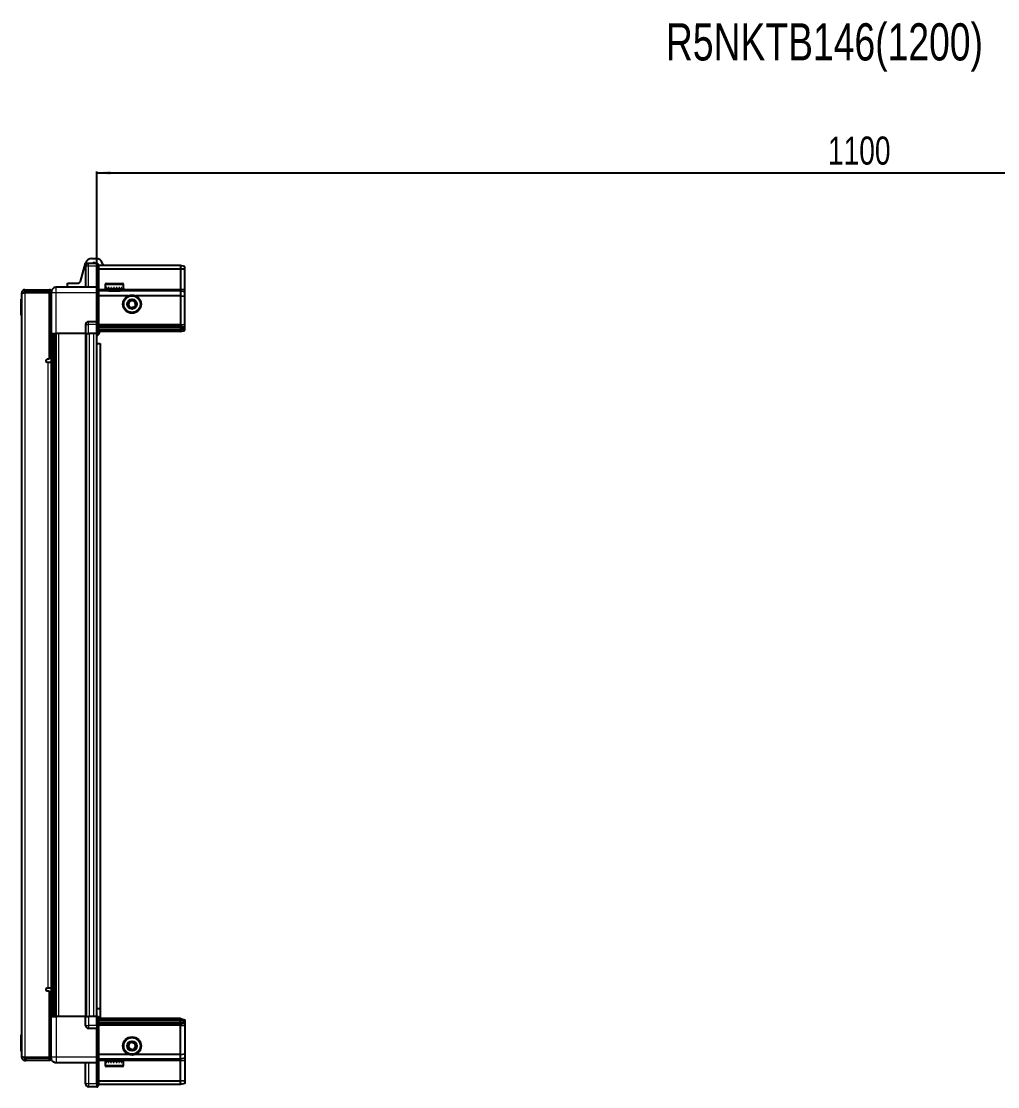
# Model space of a CAD drawing. Header units: millimetres. Extents: x 1256 to 5857, y -275 to 1912.
# Drawn here: x 3003 to 3698, y 1154 to 1912 of the extents above; entities that cross this region are included whole.
import ezdxf

# ---------------------------------------------------------------- set-up
doc = ezdxf.new("R2010")
doc.units = ezdxf.units.MM
doc.layers.add('FORMAT', color=7, linetype='Continuous')
doc.styles.add('SLDTEXTSTYLE0', font='TXT', dxfattribs={"width": 0.75})
doc.dimstyles.new('SLDDIMSTYLE0', dxfattribs={"dimtxt": 20, "dimasz": 10, "dimexe": 0, "dimexo": 0.0625, "dimgap": 5, "dimtad": 2, "dimdec": 1, "dimrnd": 1e-09, "dimzin": 12, "dimdsep": 46, "dimtxsty": 'SLDTEXTSTYLE0', "dimsah": 1, "dimcen": 0.09, "dimadec": 0, "dimazin": 3, "dimtfac": 1, "dimtofl": 0, "dimtmove": 0, "dimatfit": 3, "dimfxl": 0, "dimfrac": 2, "dimtolj": 1, "dimtzin": 12, "dimarcsym": 0})

# ---------------------------------------------------------------- blocks, each defined once
blk = doc.blocks.new('_D_5')
at = {"layer": 'FORMAT'}
for p, q in [((3056.46, 1690.11), (3056.46, 1805.6)), ((4156.46, 1690.11), (4156.46, 1805.6)), ((3056.46, 1804.6), (4156.46, 1804.6))]:
    blk.add_line(p, q, dxfattribs=at)
for points in [[(3056.46, 1804.6), (3066.46, 1803.07), (3066.46, 1806.14)], [(4156.46, 1804.6), (4146.46, 1806.14), (4146.46, 1803.07)]]:
    blk.add_solid(points, dxfattribs=at)
at = {"layer": 'FORMAT', "insert": (3576.91, 1830.39), "char_height": 20, "attachment_point": 1, "style": 'SLDTEXTSTYLE0'}
blk.add_mtext('1100', dxfattribs=at)

msp = doc.modelspace()

# ---------------------------------------------------------------- linework, layer by layer
at = {"color": 7, "linetype": 'Continuous', "lineweight": 25}
for p, q in [((3044.83, 1727.19), (3048.6, 1740.34)), ((3048.61, 1738.1), (3048.61, 1723.1)), ((3056.61, 1740.1), (3050.61, 1740.1)), ((3052.93, 1743.6), (3056.15, 1743.6)), ((3056.61, 1740.1), (3056.95, 1740.1)), ((3056.61, 1740.1), (3056.61, 1738.1)), ((3056.61, 1723.3), (3056.61, 1738.1)), ((3056.61, 1723.3), (3056.61, 1738.1)), ((3057.81, 1739.6), (3056.95, 1740.1)), ((3057.81, 1738.1), (3057.81, 1739.6)), ((3116.11, 1738.6), (3057.81, 1738.6)), ((3057.81, 1738.1), (3057.81, 1723.3)), ((3060.48, 1740.34), (3060.98, 1738.6)), ((3116.11, 1738.6), (3116.11, 1736.1)), ((3119.11, 1737.8), (3116.11, 1738.6)), ((3119.11, 1735.95), (3119.11, 1737.8)), ((3116.11, 1736.1), (3057.81, 1736.1)), ((3116.11, 1736.1), (3116.11, 1721.6)), ((3119.11, 1735.95), (3116.11, 1736.1)), ((3119.11, 1721.6), (3119.11, 1735.95)), ((3056.61, 1723.1), (3027.61, 1723.1)), ((3035.66, 1723.1), (3035.66, 1726.1)), ((3035.66, 1726.1), (3043.39, 1726.1)), ((3056.61, 1723.1), (3056.61, 1723.3)), ((3056.61, 1723.1), (3057.81, 1723.1)), ((3056.61, 1719.1), (3056.61, 1723.1)), ((3057.81, 1723.3), (3057.81, 1723.1)), ((3057.81, 1723.1), (3057.81, 1719.1)), ((3062.61, 1725), (3062.61, 1722.6)), ((3062.61, 1722.6), (3062.61, 1722.1)), ((3062.61, 1722.1), (3062.75, 1722.1)), ((3062.94, 1722.6), (3062.75, 1722.6)), ((3062.75, 1722.6), (3062.75, 1722.1)), ((3062.75, 1722.1), (3062.94, 1722.1)), ((3062.94, 1722.6), (3062.94, 1722.1)), ((3062.94, 1722.1), (3063.46, 1722.1)), ((3063.41, 1725.8), (3070.58, 1725.8)), ((3063.86, 1722.6), (3063.46, 1722.6)), ((3063.46, 1722.6), (3063.46, 1722.1)), ((3063.46, 1722.1), (3063.86, 1722.1)), ((3063.86, 1722.6), (3063.86, 1722.1)), ((3063.86, 1722.1), (3064.73, 1722.1)), ((3064.71, 1722.1), (3064.71, 1722)), ((3064.71, 1722), (3073.51, 1722)), ((3065.31, 1722.6), (3064.73, 1722.6)), ((3064.73, 1722.6), (3064.73, 1722.1)), ((3064.73, 1722.1), (3065.31, 1722.1)), ((3065.11, 1721.6), (3065.8, 1721.12)), ((3065.11, 1721.6), (3070.14, 1721.6)), ((3065.31, 1722.6), (3065.31, 1722.1)), ((3065.31, 1722.1), (3066.43, 1722.1)), ((3067.12, 1722.6), (3066.43, 1722.6)), ((3066.43, 1722.6), (3066.43, 1722.1)), ((3066.43, 1722.1), (3067.12, 1722.1)), ((3067.12, 1722.6), (3067.12, 1722.1)), ((3067.12, 1722.1), (3068.39, 1722.1)), ((3069.13, 1722.6), (3068.39, 1722.6)), ((3068.39, 1722.6), (3068.39, 1722.1)), ((3068.39, 1722.1), (3068.63, 1722.1)), ((3068.63, 1722.6), (3068.63, 1722.1)), ((3069.12, 1722.6), (3069.12, 1722.1)), ((3069.12, 1722.1), (3069.13, 1722.1)), ((3069.13, 1722.6), (3069.13, 1722.1)), ((3069.13, 1722.1), (3070.43, 1722.1)), ((3070.14, 1721.6), (3073.11, 1721.6)), ((3071.14, 1722.6), (3070.43, 1722.6)), ((3070.43, 1722.6), (3070.43, 1722.1)), ((3070.48, 1722.6), (3070.48, 1722.1)), ((3070.48, 1722.1), (3071.14, 1722.1)), ((3070.58, 1725.8), (3074.81, 1725.8)), ((3071.14, 1722.6), (3071.14, 1722.1)), ((3071.14, 1722.1), (3072.33, 1722.1)), ((3072.95, 1722.6), (3072.33, 1722.6)), ((3072.33, 1722.6), (3072.33, 1722.1)), ((3072.33, 1722.1), (3072.95, 1722.1)), ((3072.42, 1721.12), (3073.11, 1721.6)), ((3072.95, 1722.6), (3072.95, 1722.1)), ((3072.95, 1722.1), (3073.92, 1722.1)), ((3073.51, 1722), (3073.51, 1722.1)), ((3074.38, 1722.6), (3073.92, 1722.6)), ((3073.92, 1722.6), (3073.92, 1722.1)), ((3073.92, 1722.1), (3074.38, 1722.1)), ((3074.38, 1722.6), (3074.38, 1722.1)), ((3074.38, 1722.1), (3075.03, 1722.1)), ((3075.3, 1722.6), (3075.03, 1722.6)), ((3075.03, 1722.6), (3075.03, 1722.1)), ((3075.03, 1722.1), (3075.3, 1722.1)), ((3075.3, 1722.6), (3075.3, 1722.1)), ((3075.3, 1722.1), (3075.57, 1722.1)), ((3075.61, 1722.6), (3075.57, 1722.6)), ((3075.57, 1722.6), (3075.57, 1722.1)), ((3075.57, 1722.1), (3075.61, 1722.1)), ((3075.61, 1722.6), (3075.61, 1725)), ((3075.61, 1722.6), (3075.61, 1722.1)), ((3116.11, 1721.6), (3116.11, 1720.6)), ((3119.11, 1719.8), (3119.11, 1721.6)), ((3003.11, 1714.74), (3002.81, 1714.74)), ((3002.81, 1703.17), (3002.81, 1714.74)), ((3004.61, 1719.25), (3003.11, 1719.25)), ((3003.11, 1718.75), (3003.11, 1719.25)), ((3003.11, 1175.45), (3003.11, 1718.75)), ((3005.21, 1719.85), (3005.21, 1721.35)), ((3005.21, 1721.35), (3006.11, 1721.35)), ((3005.21, 1719.85), (3006.11, 1719.85)), ((3005.21, 1719.35), (3022.61, 1719.35)), ((3006.11, 1719.85), (3006.11, 1721.35)), ((3006.11, 1721.35), (3022.61, 1721.35)), ((3006.11, 1719.85), (3022.61, 1719.85)), ((3022.61, 1719.85), (3022.61, 1721.35)), ((3024.11, 1719.35), (3022.61, 1719.35)), ((3022.61, 1719.35), (3022.61, 1671.85)), ((3024.11, 1719.1), (3024.11, 1690.1)), ((3056.61, 1698.8), (3056.61, 1719.1)), ((3116.11, 1720.6), (3057.81, 1720.6)), ((3057.81, 1719.1), (3057.81, 1698.8)), ((3079.11, 1717.1), (3057.81, 1717.1)), ((3065.8, 1721.12), (3065.11, 1720.64)), ((3065.11, 1720.64), (3065.11, 1720.6)), ((3065.11, 1720.64), (3070.14, 1720.64)), ((3065.8, 1721.12), (3069.96, 1721.12)), ((3069.96, 1721.12), (3072.42, 1721.12)), ((3070.14, 1720.64), (3073.11, 1720.64)), ((3073.11, 1720.64), (3072.42, 1721.12)), ((3073.11, 1720.6), (3073.11, 1720.64)), ((3116.11, 1717.1), (3084.11, 1717.1)), ((3116.11, 1720.6), (3116.11, 1717.1)), ((3119.11, 1719.8), (3116.11, 1720.6)), ((3116.11, 1717.1), (3116.11, 1696.6)), ((3116.11, 1717.1), (3119.11, 1716.77)), ((3119.11, 1716.77), (3119.11, 1719.8)), ((3119.11, 1696.6), (3119.11, 1716.77)), ((3002.81, 1703.17), (3003.11, 1703.17)), ((3056.61, 1698.6), (3056.61, 1698.8)), ((3057.81, 1698.8), (3057.81, 1698.6)), ((3022.61, 1692.85), (3024.11, 1692.85)), ((3048.61, 1696.6), (3048.61, 1690.1)), ((3056.61, 1698.6), (3050.61, 1698.6)), ((3056.61, 1698.6), (3056.61, 1696.6)), ((3056.61, 1698.6), (3057.81, 1698.6)), ((3056.61, 1690.1), (3056.61, 1696.6)), ((3056.61, 1690.1), (3056.61, 1696.6)), ((3056.95, 1690.1), (3056.95, 1696.6)), ((3057.81, 1697.93), (3057.81, 1698.6)), ((3057.81, 1697.93), (3057.81, 1690.1)), ((3116.11, 1695.6), (3057.81, 1695.6)), ((3116.11, 1694.6), (3057.81, 1694.6)), ((3116.11, 1693.1), (3057.81, 1693.1)), ((3116.11, 1691.6), (3057.81, 1691.6)), ((3116.11, 1696.6), (3116.11, 1695.6)), ((3116.11, 1695.6), (3116.11, 1694.6)), ((3116.11, 1695.6), (3119.11, 1694.8)), ((3116.11, 1694.6), (3116.11, 1693.1)), ((3116.11, 1694.6), (3119.11, 1694.06)), ((3116.11, 1693.1), (3119.11, 1693.56)), ((3116.11, 1693.1), (3116.11, 1691.6)), ((3116.11, 1691.6), (3119.11, 1692.41)), ((3119.11, 1694.8), (3119.11, 1696.6)), ((3119.11, 1694.06), (3119.11, 1694.8)), ((3119.11, 1693.56), (3119.11, 1694.06)), ((3119.11, 1692.41), (3119.11, 1693.56)), ((3024.11, 1690.1), (3022.61, 1690.1)), ((3024.76, 1204.1), (3024.76, 1690.1)), ((3026.55, 1690.1), (3026.55, 1204.1)), ((3026.59, 1690.1), (3026.59, 1204.1)), ((3048.61, 1690.1), (3027.61, 1690.1)), ((3048.61, 1690.1), (3050.61, 1690.1)), ((3049.26, 1204.1), (3049.26, 1690.1)), ((3056.61, 1690.1), (3050.61, 1690.1)), ((3056.46, 1204.1), (3056.46, 1690.1)), ((3056.61, 1690.1), (3056.95, 1690.1)), ((3056.61, 1690.1), (3056.61, 1690.1)), ((3057.81, 1690.1), (3056.95, 1690.1)), ((3056.95, 1690.1), (3056.95, 1690.1)), ((3056.46, 1683.1), (3058.96, 1683.1)), ((3058.96, 1683.1), (3058.96, 1209.6)), ((3022.61, 1671.85), (3021.26, 1671.85)), ((3021.26, 1669.85), (3022.01, 1669.85)), ((3022.01, 1669.85), (3024.11, 1669.85)), ((3024.11, 1669.85), (3024.11, 1224.35)), ((3022.01, 1224.35), (3021.26, 1224.35)), ((3021.26, 1222.35), (3022.61, 1222.35)), ((3024.11, 1224.35), (3022.01, 1224.35)), ((3022.61, 1222.35), (3022.61, 1174.85)), ((3058.96, 1209.6), (3056.46, 1209.6)), ((3058.96, 1209.6), (3058.96, 1202.6)), ((3024.11, 1204.1), (3022.61, 1204.1)), ((3024.11, 1201.35), (3022.61, 1201.35)), ((3024.11, 1175.1), (3024.11, 1204.1)), ((3048.61, 1204.1), (3027.61, 1204.1)), ((3048.61, 1197.6), (3048.61, 1204.1)), ((3048.61, 1204.1), (3050.61, 1204.1)), ((3056.61, 1204.1), (3050.61, 1204.1)), ((3056.61, 1204.1), (3056.95, 1204.1)), ((3056.61, 1197.6), (3056.61, 1204.1)), ((3056.95, 1197.6), (3056.95, 1204.1)), ((3056.95, 1204.1), (3057.81, 1204.1)), ((3057.81, 1204.1), (3057.81, 1196.28)), ((3116.11, 1202.6), (3057.81, 1202.6)), ((3116.11, 1201.1), (3057.81, 1201.1)), ((3116.11, 1199.6), (3057.81, 1199.6)), ((3116.11, 1198.6), (3057.81, 1198.6)), ((3116.11, 1201.1), (3116.11, 1202.6)), ((3116.11, 1202.6), (3119.11, 1201.8)), ((3116.11, 1199.6), (3116.11, 1201.1)), ((3116.11, 1201.1), (3119.11, 1200.65)), ((3116.11, 1199.6), (3119.11, 1200.15)), ((3116.11, 1198.6), (3116.11, 1199.6)), ((3116.11, 1198.6), (3119.11, 1199.41)), ((3116.11, 1197.6), (3116.11, 1198.6)), ((3119.11, 1201.8), (3119.11, 1200.65)), ((3119.11, 1200.65), (3119.11, 1200.15)), ((3119.11, 1200.15), (3119.11, 1199.41)), ((3119.11, 1199.41), (3119.11, 1197.6)), ((3003.11, 1191.04), (3002.81, 1191.04)), ((3002.81, 1181.36), (3002.81, 1191.04)), ((3056.61, 1195.6), (3050.61, 1195.6)), ((3056.61, 1197.6), (3056.61, 1195.6)), ((3056.61, 1197.6), (3056.61, 1195.6)), ((3056.61, 1195.6), (3057.81, 1195.6)), ((3056.61, 1195.4), (3056.61, 1195.6)), ((3056.61, 1175.1), (3056.61, 1195.4)), ((3057.81, 1195.6), (3057.81, 1196.28)), ((3057.81, 1195.6), (3057.81, 1195.4)), ((3057.81, 1195.4), (3057.81, 1175.1)), ((3116.11, 1177.1), (3116.11, 1197.6)), ((3119.11, 1197.6), (3119.11, 1177.44)), ((3002.81, 1179.47), (3002.81, 1181.36)), ((3002.81, 1179.47), (3003.11, 1179.47)), ((3003.11, 1174.95), (3003.11, 1175.45)), ((3079.11, 1177.1), (3057.81, 1177.1)), ((3116.11, 1177.1), (3084.11, 1177.1)), ((3116.11, 1177.1), (3119.11, 1177.44)), ((3116.11, 1173.6), (3116.11, 1177.1)), ((3119.11, 1177.44), (3119.11, 1174.41)), ((3004.61, 1174.95), (3003.11, 1174.95)), ((3022.61, 1174.85), (3005.21, 1174.85)), ((3005.21, 1174.35), (3005.21, 1172.85)), ((3005.21, 1174.35), (3006.11, 1174.35)), ((3005.21, 1172.85), (3006.11, 1172.85)), ((3006.11, 1174.35), (3006.11, 1172.85)), ((3022.61, 1174.35), (3006.11, 1174.35)), ((3022.61, 1172.85), (3006.11, 1172.85)), ((3022.61, 1174.85), (3024.11, 1174.85)), ((3022.61, 1174.35), (3022.61, 1172.85)), ((3056.61, 1171.1), (3027.61, 1171.1)), ((3048.61, 1156.1), (3048.61, 1171.1)), ((3056.61, 1171.1), (3056.61, 1175.1)), ((3056.61, 1171.1), (3057.81, 1171.1)), ((3056.61, 1170.9), (3056.61, 1171.1)), ((3056.61, 1156.1), (3056.61, 1170.9)), ((3057.81, 1175.1), (3057.81, 1171.1)), ((3116.11, 1173.6), (3057.81, 1173.6)), ((3057.81, 1171.1), (3057.81, 1170.9)), ((3057.81, 1170.9), (3057.81, 1156.1)), ((3062.61, 1172.1), (3062.61, 1169.2)), ((3062.71, 1172.1), (3062.61, 1172.1)), ((3062.71, 1171.6), (3062.71, 1172.1)), ((3062.87, 1172.1), (3062.71, 1172.1)), ((3062.71, 1171.6), (3062.87, 1171.6)), ((3062.87, 1171.6), (3062.87, 1172.1)), ((3063.36, 1172.1), (3062.87, 1172.1)), ((3063.36, 1171.6), (3063.36, 1172.1)), ((3063.75, 1172.1), (3063.36, 1172.1)), ((3063.36, 1171.6), (3063.75, 1171.6)), ((3063.56, 1168.4), (3063.41, 1168.4)), ((3074.81, 1168.4), (3063.56, 1168.4)), ((3063.75, 1171.6), (3063.75, 1172.1)), ((3064.58, 1172.1), (3063.75, 1172.1)), ((3064.58, 1171.6), (3064.58, 1172.1)), ((3065.14, 1172.1), (3064.58, 1172.1)), ((3064.58, 1171.6), (3065.14, 1171.6)), ((3064.71, 1172.2), (3064.71, 1172.1)), ((3070.11, 1172.2), (3064.71, 1172.2)), ((3065.11, 1173.6), (3065.11, 1173.57)), ((3065.11, 1173.57), (3065.8, 1173.09)), ((3065.22, 1173.57), (3065.11, 1173.57)), ((3065.8, 1173.09), (3065.11, 1172.6)), ((3065.22, 1172.6), (3065.11, 1172.6)), ((3065.14, 1171.6), (3065.14, 1172.1)), ((3066.25, 1172.1), (3065.14, 1172.1)), ((3073.11, 1173.57), (3065.22, 1173.57)), ((3073.11, 1172.6), (3065.22, 1172.6)), ((3065.89, 1173.09), (3065.8, 1173.09)), ((3072.42, 1173.09), (3065.89, 1173.09)), ((3066.25, 1171.6), (3066.25, 1172.1)), ((3066.93, 1172.1), (3066.25, 1172.1)), ((3066.25, 1171.6), (3066.93, 1171.6)), ((3066.93, 1171.6), (3066.93, 1172.1)), ((3068.19, 1172.1), (3066.93, 1172.1)), ((3068.19, 1171.6), (3068.19, 1172.1)), ((3068.49, 1172.1), (3068.19, 1172.1)), ((3068.19, 1171.6), (3068.93, 1171.6)), ((3068.49, 1171.6), (3068.49, 1172.1)), ((3068.93, 1171.6), (3068.93, 1172.1)), ((3070.22, 1172.1), (3068.93, 1172.1)), ((3073.51, 1172.2), (3070.11, 1172.2)), ((3070.22, 1171.6), (3070.22, 1172.1)), ((3070.22, 1171.6), (3070.94, 1171.6)), ((3070.35, 1171.6), (3070.35, 1172.1)), ((3070.94, 1172.1), (3070.35, 1172.1)), ((3070.94, 1171.6), (3070.94, 1172.1)), ((3072.15, 1172.1), (3070.94, 1172.1)), ((3072.15, 1171.6), (3072.15, 1172.1)), ((3072.78, 1172.1), (3072.15, 1172.1)), ((3072.15, 1171.6), (3072.78, 1171.6)), ((3072.42, 1173.09), (3073.11, 1173.57)), ((3073.11, 1172.6), (3072.42, 1173.09)), ((3072.78, 1171.6), (3072.78, 1172.1)), ((3073.78, 1172.1), (3072.78, 1172.1)), ((3073.11, 1173.57), (3073.11, 1173.6)), ((3073.51, 1172.1), (3073.51, 1172.2)), ((3073.78, 1171.6), (3073.78, 1172.1)), ((3074.26, 1172.1), (3073.78, 1172.1)), ((3073.78, 1171.6), (3074.26, 1171.6)), ((3074.26, 1171.6), (3074.26, 1172.1)), ((3074.95, 1172.1), (3074.26, 1172.1)), ((3074.95, 1171.6), (3074.95, 1172.1)), ((3075.23, 1172.1), (3074.95, 1172.1)), ((3074.95, 1171.6), (3075.23, 1171.6)), ((3075.23, 1171.6), (3075.23, 1172.1)), ((3075.55, 1172.1), (3075.23, 1172.1)), ((3075.55, 1171.6), (3075.55, 1172.1)), ((3075.61, 1172.1), (3075.55, 1172.1)), ((3075.55, 1171.6), (3075.61, 1171.6)), ((3075.61, 1169.2), (3075.61, 1172.1)), ((3075.61, 1171.6), (3075.61, 1172.1)), ((3075.61, 1172.1), (3075.61, 1172.1)), ((3119.11, 1174.41), (3116.11, 1173.6)), ((3116.11, 1172.6), (3116.11, 1173.6)), ((3116.11, 1158.1), (3116.11, 1172.6)), ((3119.11, 1174.41), (3119.11, 1172.6)), ((3119.11, 1172.6), (3119.11, 1158.26)), ((3056.61, 1154.1), (3050.61, 1154.1)), ((3056.61, 1156.1), (3056.61, 1154.1)), ((3056.61, 1154.1), (3056.95, 1154.1)), ((3056.61, 1154.1), (3056.61, 1154.1)), ((3056.61, 1154.1), (3056.95, 1154.1)), ((3056.95, 1154.1), (3057.81, 1154.6)), ((3056.95, 1154.1), (3057.81, 1154.6)), ((3116.11, 1158.1), (3057.81, 1158.1)), ((3057.81, 1154.6), (3057.81, 1156.1)), ((3116.11, 1155.6), (3057.81, 1155.6)), ((3119.11, 1158.26), (3116.11, 1158.1)), ((3116.11, 1155.6), (3116.11, 1158.1)), ((3119.11, 1156.41), (3116.11, 1155.6)), ((3119.11, 1158.26), (3119.11, 1156.41))]:
    msp.add_line(p, q, dxfattribs=at)
at = {"color": 8, "linetype": 'Continuous', "lineweight": 18}
for p, q in [((3050.61, 1738.1), (3048.61, 1738.1)), ((3050.61, 1738.1), (3050.61, 1740.1)), ((3050.61, 1723.1), (3050.61, 1738.1)), ((3056.61, 1738.1), (3050.61, 1738.1)), ((3056.61, 1738.1), (3057.81, 1738.1)), ((3056.61, 1723.3), (3057.81, 1723.3)), ((3065.11, 1721.6), (3057.81, 1721.6)), ((3062.61, 1725), (3070.78, 1725)), ((3070.78, 1725), (3075.61, 1725)), ((3116.11, 1721.6), (3073.11, 1721.6)), ((3119.11, 1721.6), (3116.11, 1721.6)), ((3005.21, 1719.35), (3005.21, 1174.85)), ((3027.61, 1690.1), (3027.61, 1719.1)), ((3056.61, 1719.1), (3027.61, 1719.1)), ((3056.61, 1719.1), (3057.81, 1719.1)), ((3056.61, 1698.8), (3057.81, 1698.8)), ((3048.61, 1696.6), (3050.61, 1696.6)), ((3050.61, 1696.6), (3050.61, 1698.6)), ((3050.61, 1690.1), (3050.61, 1696.6)), ((3056.61, 1696.6), (3050.61, 1696.6)), ((3056.61, 1696.6), (3056.95, 1696.6)), ((3116.11, 1696.6), (3057.81, 1696.6)), ((3116.11, 1696.6), (3119.11, 1696.6)), ((3024.11, 1669.85), (3024.11, 1690.1)), ((3025.35, 1690.1), (3025.35, 1204.1)), ((3027.79, 1204.1), (3027.79, 1690.1)), ((3029.21, 1690.1), (3029.21, 1204.1)), ((3048.61, 1204.1), (3048.61, 1690.1)), ((3051.26, 1204.1), (3051.26, 1690.1)), ((3054.46, 1204.1), (3054.46, 1690.1)), ((3056.61, 1690.1), (3056.95, 1690.1)), ((3022.01, 1224.35), (3022.01, 1669.85)), ((3024.11, 1204.1), (3024.11, 1224.35)), ((3027.61, 1204.1), (3027.61, 1175.1)), ((3050.61, 1204.1), (3050.61, 1197.6)), ((3048.61, 1197.6), (3050.61, 1197.6)), ((3050.61, 1197.6), (3050.61, 1195.6)), ((3056.61, 1197.6), (3050.61, 1197.6)), ((3056.61, 1197.6), (3056.95, 1197.6)), ((3057.81, 1195.4), (3056.61, 1195.4)), ((3116.11, 1197.6), (3057.81, 1197.6)), ((3116.11, 1197.6), (3119.11, 1197.6)), ((3056.61, 1175.1), (3027.61, 1175.1)), ((3050.61, 1171.1), (3050.61, 1156.1)), ((3056.61, 1175.1), (3057.81, 1175.1)), ((3057.81, 1170.9), (3056.61, 1170.9)), ((3065.11, 1172.6), (3057.81, 1172.6)), ((3062.78, 1169.2), (3062.61, 1169.2)), ((3075.61, 1169.2), (3062.78, 1169.2)), ((3116.11, 1172.6), (3073.11, 1172.6)), ((3119.11, 1172.6), (3116.11, 1172.6)), ((3050.61, 1156.1), (3048.61, 1156.1)), ((3050.61, 1156.1), (3050.61, 1154.1)), ((3056.61, 1156.1), (3050.61, 1156.1)), ((3056.61, 1156.1), (3057.81, 1156.1))]:
    msp.add_line(p, q, dxfattribs=at)
at = {"color": 7, "linetype": 'Continuous', "lineweight": 25}
for centre, radius in [((3081.61, 1711.1), 6.5), ((3081.61, 1711.1), 3.46), ((3081.61, 1183.1), 6.5), ((3081.61, 1183.1), 3.46)]:
    msp.add_circle(centre, radius, dxfattribs=at)
at = {"color": 8, "linetype": 'Continuous', "lineweight": 18}
for centre in [(3081.61, 1711.1), (3081.61, 1183.1)]:
    msp.add_circle(centre, 5.7, dxfattribs=at)
at = {"color": 7, "linetype": 'Continuous', "lineweight": 25}
for centre, radius, start, end in [((3052.93, 1739.1), 4.5, 90, 164), ((3050.61, 1738.1), 2, 90, 180), ((3054.56, 1738.7), 1.9, 47.4631, 132.5369), ((3056.15, 1739.1), 4.5, 16, 90), ((3043.39, 1727.6), 1.5, 270, 344), ((3063.41, 1725), 0.8, 90, 180), ((3064.71, 1721.6), 0.4, 0, 90), ((3073.51, 1721.6), 0.4, 90, 180), ((3074.81, 1725), 0.8, 0, 90), ((3005.11, 1718.85), 0.5, 90, 117.7907), ((3022.51, 1719.25), 0.6, 9.59407, 90), ((3022.51, 1719.25), 2.1, 32.2369, 87.2706), ((3081.61, 1711.1), 2.5, 161.00659, 221.00659), ((3081.61, 1711.1), 2.5, 101.00659, 161.00659), ((3081.61, 1711.1), 2.5, 221.00659, 281.00659), ((3081.61, 1711.1), 2.5, 41.00659, 101.00659), ((3081.61, 1711.1), 2.5, 281.00659, 341.00659), ((3081.61, 1711.1), 2.5, 341.00659, 41.00659), ((3050.61, 1696.6), 2, 90, 180), ((3053.96, 1692.75), 5, 300, 346.70293), ((3021.26, 1670.85), 1, 90, 270), ((3021.26, 1223.35), 1, 90, 270), ((3050.61, 1197.6), 2, 180, 270), ((3081.61, 1183.1), 2.5, 127.98423, 187.98423), ((3081.61, 1183.1), 2.5, 67.98423, 127.98423), ((3081.61, 1183.1), 2.5, 7.98423, 67.98423), ((3081.61, 1183.1), 2.5, 307.98423, 7.98423), ((3081.61, 1183.1), 2.5, 187.98423, 247.98423), ((3081.61, 1183.1), 2.5, 247.98423, 307.98423), ((3005.11, 1175.35), 0.5, 243.58436, 270), ((3022.51, 1174.95), 0.6, 270, 350.40593), ((3022.51, 1174.95), 2.1, 272.7294, 327.8305), ((3063.41, 1169.2), 0.8, 180, 270), ((3064.71, 1172.6), 0.4, 270, 0), ((3073.51, 1172.6), 0.4, 180, 270), ((3074.81, 1169.2), 0.8, 270, 360), ((3050.61, 1156.1), 2, 180, 270)]:
    msp.add_arc(centre, radius, start, end, dxfattribs=at)
for centre, start_param, end_param in [((3060.41, 1696.6), 2.418858, 3.141593), ((3060.41, 1197.6), 3.141593, 3.864327)]:
    msp.add_ellipse(centre, major_axis=(3.46, 0), ratio=0.57735, start_param=start_param, end_param=end_param, dxfattribs=at)
for points, knots in [([(3027.61, 1723.1), (3027.17, 1723.06), (3026.49, 1722.99), (3025.68, 1722.55), (3025.12, 1722.1), (3024.67, 1721.54), (3024.23, 1720.72), (3024.16, 1720.04), (3024.11, 1719.6)], [0, 0, 0, 0, 0.239457, 0.368361, 0.5, 0.631639, 0.760543, 1, 1, 1, 1]), ([(3005.21, 1721.35), (3004.96, 1721.33), (3004.46, 1721.28), (3003.82, 1720.88), (3003.36, 1720.32), (3003.14, 1719.75), (3003.12, 1719.38), (3003.11, 1719.25)], [0, 0, 0, 0, 0.230255, 0.448522, 0.666786, 0.88505, 1, 1, 1, 1]), ([(3003.11, 1718.75), (3003.14, 1718.8), (3003.19, 1718.89), (3003.58, 1719.02), (3004.14, 1719.15), (3004.72, 1719.27), (3005.09, 1719.33), (3005.21, 1719.35)], [0, 0, 0, 0, 0.230255, 0.448522, 0.666786, 0.88505, 1, 1, 1, 1]), ([(3024.11, 1719.6), (3024.11, 1719.6), (3024.11, 1719.58), (3024.11, 1719.47), (3024.11, 1719.3), (3024.11, 1719.17), (3024.11, 1719.1)], [0, 0, 0, 0, 0.249394, 0.500333, 0.750167, 1, 1, 1, 1]), ([(3079.72, 1713.28), (3080.22, 1713.38), (3081.17, 1713.57), (3082.11, 1713.75), (3082.55, 1713.83)], [0, 0, 0, 0, 0.534686, 1, 1, 1, 1]), ([(3082.55, 1713.83), (3082.63, 1713.74), (3083.03, 1713.29), (3083.68, 1712.54), (3084.22, 1711.92), (3084.44, 1711.66)], [0, 0, 0, 0, 0.133125, 0.637099, 1, 1, 1, 1]), ([(3078.78, 1710.55), (3078.95, 1711.04), (3079.26, 1711.95), (3079.57, 1712.86), (3079.72, 1713.28)], [0, 0, 0, 0, 0.534686, 1, 1, 1, 1]), ([(3080.67, 1708.37), (3080.45, 1708.63), (3079.91, 1709.26), (3079.25, 1710.01), (3078.86, 1710.46), (3078.78, 1710.55)], [0, 0, 0, 0, 0.362901, 0.866875, 1, 1, 1, 1]), ([(3083.51, 1708.93), (3083, 1708.83), (3082.05, 1708.64), (3081.11, 1708.46), (3080.67, 1708.37)], [0, 0, 0, 0, 0.5346859, 1, 1, 1, 1]), ([(3084.44, 1711.66), (3084.28, 1711.17), (3083.96, 1710.26), (3083.65, 1709.35), (3083.51, 1708.93)], [0, 0, 0, 0, 0.534686, 1, 1, 1, 1]), ([(3024.11, 1690.1), (3024.15, 1690.1), (3024.23, 1690.1), (3024.83, 1690.1), (3025.72, 1690.1), (3026.7, 1690.1), (3027.35, 1690.1), (3027.61, 1690.1)], [0, 0, 0, 0, 0.214694, 0.429388, 0.644082, 0.858775, 1, 1, 1, 1]), ([(3024.11, 1204.1), (3024.15, 1204.1), (3024.23, 1204.1), (3024.83, 1204.1), (3025.72, 1204.1), (3026.7, 1204.1), (3027.35, 1204.1), (3027.61, 1204.1)], [0, 0, 0, 0, 0.2146939, 0.4293877, 0.6440816, 0.8587754, 1, 1, 1, 1]), ([(3078.93, 1184.19), (3079.34, 1184.5), (3080.1, 1185.1), (3080.86, 1185.69), (3081.21, 1185.96)], [0, 0, 0, 0, 0.534686, 1, 1, 1, 1]), ([(3079.34, 1181.33), (3079.32, 1181.45), (3079.24, 1182.04), (3079.1, 1183.03), (3078.98, 1183.85), (3078.93, 1184.19)], [0, 0, 0, 0, 0.133125, 0.637099, 1, 1, 1, 1]), ([(3081.21, 1185.96), (3081.69, 1185.77), (3082.58, 1185.41), (3083.47, 1185.05), (3083.89, 1184.88)], [0, 0, 0, 0, 0.534686, 1, 1, 1, 1]), ([(3083.89, 1184.88), (3083.93, 1184.54), (3084.05, 1183.72), (3084.19, 1182.74), (3084.27, 1182.15), (3084.29, 1182.02)], [0, 0, 0, 0, 0.362901, 0.866875, 1, 1, 1, 1]), ([(3005.21, 1174.85), (3004.96, 1174.9), (3004.46, 1174.99), (3003.82, 1175.12), (3003.36, 1175.25), (3003.14, 1175.37), (3003.12, 1175.43), (3003.11, 1175.45)], [0, 0, 0, 0, 0.230255, 0.448522, 0.666786, 0.88505, 1, 1, 1, 1]), ([(3082.01, 1180.25), (3081.53, 1180.44), (3080.64, 1180.8), (3079.75, 1181.16), (3079.34, 1181.33)], [0, 0, 0, 0, 0.5346859, 1, 1, 1, 1]), ([(3084.29, 1182.02), (3083.88, 1181.7), (3083.12, 1181.11), (3082.36, 1180.52), (3082.01, 1180.25)], [0, 0, 0, 0, 0.534686, 1, 1, 1, 1]), ([(3003.11, 1174.95), (3003.14, 1174.7), (3003.19, 1174.21), (3003.58, 1173.57), (3004.14, 1173.1), (3004.72, 1172.88), (3005.09, 1172.86), (3005.21, 1172.85)], [0, 0, 0, 0, 0.230255, 0.448522, 0.666786, 0.88505, 1, 1, 1, 1]), ([(3024.11, 1174.6), (3024.11, 1174.61), (3024.11, 1174.62), (3024.11, 1174.74), (3024.11, 1174.91), (3024.11, 1175.04), (3024.11, 1175.1)], [0, 0, 0, 0, 0.249394, 0.500333, 0.750167, 1, 1, 1, 1]), ([(3027.61, 1171.1), (3027.17, 1171.15), (3026.49, 1171.22), (3025.68, 1171.66), (3025.12, 1172.11), (3024.67, 1172.67), (3024.23, 1173.49), (3024.16, 1174.16), (3024.11, 1174.6)], [0, 0, 0, 0, 0.239457, 0.368361, 0.5, 0.631639, 0.760543, 1, 1, 1, 1])]:
    msp.add_open_spline(points, degree=3, knots=knots, dxfattribs=at)
at = {"color": 8, "linetype": 'Continuous', "lineweight": 18}
for points in [[(3027.61, 1719.1), (3027.61, 1719.63), (3027.61, 1720.68), (3027.61, 1722), (3027.61, 1722.92), (3027.61, 1723.04), (3027.61, 1723.1)], [(3027.61, 1175.1), (3027.61, 1174.58), (3027.61, 1173.53), (3027.61, 1172.21), (3027.61, 1171.28), (3027.61, 1171.16), (3027.61, 1171.1)]]:
    msp.add_open_spline(points, degree=3, dxfattribs=at)
at = {"color": 7, "linetype": 'Continuous', "lineweight": 25}
for points in [[(3005.21, 1719.85), (3005.13, 1719.85), (3004.98, 1719.83), (3004.78, 1719.69), (3004.64, 1719.49), (3004.62, 1719.33), (3004.61, 1719.25)], [(3004.61, 1174.95), (3004.62, 1174.88), (3004.64, 1174.72), (3004.78, 1174.52), (3004.98, 1174.38), (3005.13, 1174.36), (3005.21, 1174.35)]]:
    msp.add_open_spline(points, degree=3, dxfattribs=at)
at = {"color": 8, "linetype": 'Continuous', "lineweight": 18}
for points, knots in [([(3027.61, 1719.1), (3027.17, 1719.1), (3026.49, 1719.1), (3025.68, 1719.1), (3025.12, 1719.1), (3024.67, 1719.1), (3024.23, 1719.1), (3024.16, 1719.1), (3024.11, 1719.1)], [0, 0, 0, 0, 0.2394568, 0.3683607, 0.5, 0.6316393, 0.7605432, 1, 1, 1, 1]), ([(3027.61, 1175.1), (3027.17, 1175.1), (3026.49, 1175.1), (3025.68, 1175.1), (3025.12, 1175.1), (3024.67, 1175.1), (3024.23, 1175.1), (3024.16, 1175.1), (3024.11, 1175.1)], [0, 0, 0, 0, 0.239457, 0.368361, 0.5, 0.631639, 0.760543, 1, 1, 1, 1])]:
    msp.add_open_spline(points, degree=3, knots=knots, dxfattribs=at)

# ---------------------------------------------------------------- texts
at = {"layer": 'FORMAT', "insert": (3461.62, 1911), "char_height": 26.4583, "attachment_point": 1, "style": 'SLDTEXTSTYLE0'}
msp.add_mtext('R5NKTB146(1200)', dxfattribs=at)

# ---------------------------------------------------------------- dimensions: what is measured, and where the dimension line sits
at = {"layer": 'FORMAT'}
dim = msp.add_linear_dim(base=(4156.46, 1804.6), p1=(3056.46, 1690.1), p2=(4156.46, 1690.1), angle=0, dimstyle='SLDDIMSTYLE0', dxfattribs=at)
dim.commit()
dim.dimension.update_dxf_attribs({"geometry": '_D_5', "text_midpoint": (3606.46, 1804.6), "dimtype": 160})

doc.saveas('drawing.dxf')
